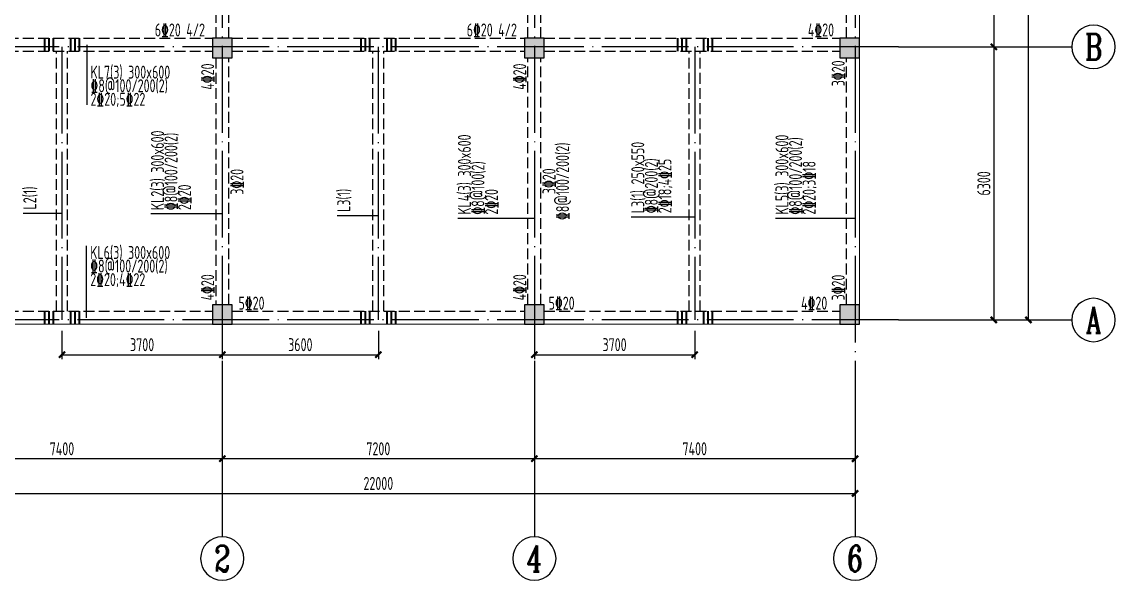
# Model space of a CAD drawing. Extents: x 9731685 to 18866768, y -962146 to 194094.
# Drawn here: x 9797674 to 9822899, y -296435 to -283559 of the extents above; entities that cross this region are included whole.
import ezdxf
from ezdxf.enums import TextEntityAlignment as Align

# ---------------------------------------------------------------- set-up
doc = ezdxf.new("R2010")
doc.units = 0
doc.header["$LTSCALE"] = 1000
for name, pattern in [('3', [500, 300, -200]), ('DASH', [0.35, 0.25, -0.1]), ('DOTE', [2.42, 2, -0.2, 0.02, -0.2])]:
    doc.linetypes.add(name, pattern=pattern)
doc.layers.get('0').update_dxf_attribs({"linetype": 'CONTINUOUS'})
doc.layers.get('Defpoints').update_dxf_attribs({"linetype": 'CONTINUOUS'})
for name, color, linetype in [('AXIS', 1, 'DOTE'), ('AXIS_DIM', 3, 'CONTINUOUS'), ('AXIS_NUM', 7, 'CONTINUOUS'), ('COLU', 7, 'CONTINUOUS'), ('DIM', 3, 'CONTINUOUS'), ('柱涂实', 54, 'CONTINUOUS'), ('梁虚线', 134, '3')]:
    doc.layers.add(name, color=color, linetype=linetype)
for name, color, linetype, lineweight in [('梁', 4, 'CONTINUOUS', 18), ('梁原位标注', 7, 'CONTINUOUS', 25), ('梁原位标注竖向', 7, 'CONTINUOUS', 25), ('梁集中标注', 2, 'CONTINUOUS', 25), ('梁集中标注竖向', 2, 'CONTINUOUS', 25), ('次梁箍筋', 1, 'CONTINUOUS', 40)]:
    doc.layers.add(name, color=color, linetype=linetype, lineweight=lineweight)
doc.styles.add('TSSD_Axis', font='Complex.shx', dxfattribs={"width": 0.7, "bigfont": 'hztxt.shx'})
doc.styles.add('TSSD_Dimension', font='Tssdeng.shx', dxfattribs={"width": 0.7, "bigfont": 'hztxt.shx'})
doc.styles.add('TSSD_Rein', font='Tssdeng.shx', dxfattribs={"width": 0.7, "bigfont": 'hztxt.shx'})
doc.dimstyles.new('TSSD_100_100$0', dxfattribs={"dimtxt": 300, "dimasz": 100, "dimexe": 100, "dimexo": 250, "dimgap": 80, "dimtad": 1, "dimdec": 0, "dimzin": 0, "dimdsep": 46, "dimtxsty": 'TSSD_Dimension', "dimblk1": 'ARCHTICK', "dimblk2": 'ARCHTICK', "dimsah": 1, "dimcen": 0, "dimclrd": 3, "dimclre": 256, "dimclrt": 7, "dimadec": 1, "dimazin": 0, "dimtfac": 1, "dimtdec": 0, "dimtix": 1, "dimtmove": 2, "dimatfit": 3, "dimldrblk": 'ARCHTICK', "dimfxl": 1, "dimtolj": 1, "dimtzin": 0, "dimarcsym": 0})

# ---------------------------------------------------------------- blocks, each defined once
blk = doc.blocks.new('ts_axno')
at = {"color": 0, "linetype": 'ByBlock', "lineweight": -2}
blk.add_circle((0, 0), 0.5, dxfattribs=at)
at = {"color": 0, "linetype": 'ByBlock', "lineweight": -2, "style": 'TSSD_Axis', "width": 0.7}
blk.add_attdef('A', text='', height=0.6, dxfattribs=at).set_placement((0, 0), align=Align.MIDDLE_CENTER)
blk = doc.blocks.new('_ArchTick')
at = {"color": 0, "linetype": 'ByBlock', "const_width": 0.5}
blk.add_lwpolyline([(-0.71, -0.71), (0.71, 0.71)], dxfattribs=at)
blk = doc.blocks.new('*D90')
at = {"layer": 'AXIS_DIM', "lineweight": -2}
for p, q in [((9809499, -291685), (9809499, -293735)), ((9816899, -291685), (9816899, -293735))]:
    blk.add_line(p, q, dxfattribs=at)
at = {"layer": 'AXIS_DIM', "color": 3, "lineweight": -2}
blk.add_line((9816899, -293635), (9809499, -293635), dxfattribs=at)
at = {"layer": 'Defpoints', "color": 0}
for p in [(9809499, -291435), (9816899, -291435), (9809499, -293635)]:
    blk.add_point(p, dxfattribs=at)
at = {"layer": 'AXIS_DIM', "color": 3, "lineweight": -2, "xscale": 100, "yscale": 100, "zscale": 100, "rotation": 180}
blk.add_blockref('_ArchTick', (9809499, -293635), dxfattribs=at)
at = {"layer": 'AXIS_DIM', "color": 3, "lineweight": -2, "xscale": 100, "yscale": 100, "zscale": 100}
blk.add_blockref('_ArchTick', (9816899, -293635), dxfattribs=at)
at = {"layer": 'AXIS_DIM', "color": 7, "insert": (9813199, -293405), "char_height": 300, "attachment_point": 5, "style": 'TSSD_Dimension'}
blk.add_mtext('\\A1;7400', dxfattribs=at)
blk = doc.blocks.new('*D91')
at = {"layer": 'AXIS_DIM', "lineweight": -2}
for p, q in [((9802299, -291685), (9802299, -293735)), ((9809499, -291685), (9809499, -293735))]:
    blk.add_line(p, q, dxfattribs=at)
at = {"layer": 'AXIS_DIM', "color": 3, "lineweight": -2}
blk.add_line((9809499, -293635), (9802299, -293635), dxfattribs=at)
at = {"layer": 'Defpoints', "color": 0}
for p in [(9802299, -291435), (9809499, -291435), (9802299, -293635)]:
    blk.add_point(p, dxfattribs=at)
at = {"layer": 'AXIS_DIM', "color": 3, "lineweight": -2, "xscale": 100, "yscale": 100, "zscale": 100, "rotation": 180}
blk.add_blockref('_ArchTick', (9802299, -293635), dxfattribs=at)
at = {"layer": 'AXIS_DIM', "color": 3, "lineweight": -2, "xscale": 100, "yscale": 100, "zscale": 100}
blk.add_blockref('_ArchTick', (9809499, -293635), dxfattribs=at)
at = {"layer": 'AXIS_DIM', "color": 7, "insert": (9805899, -293405), "char_height": 300, "attachment_point": 5, "style": 'TSSD_Dimension'}
blk.add_mtext('\\A1;7200', dxfattribs=at)
blk = doc.blocks.new('*D92')
at = {"layer": 'AXIS_DIM', "lineweight": -2}
for p, q in [((9794899, -291685), (9794899, -293735)), ((9802299, -291685), (9802299, -293735))]:
    blk.add_line(p, q, dxfattribs=at)
at = {"layer": 'AXIS_DIM', "color": 3, "lineweight": -2}
blk.add_line((9802299, -293635), (9794899, -293635), dxfattribs=at)
at = {"layer": 'Defpoints', "color": 0}
for p in [(9794899, -291435), (9802299, -291435), (9794899, -293635)]:
    blk.add_point(p, dxfattribs=at)
at = {"layer": 'AXIS_DIM', "color": 3, "lineweight": -2, "xscale": 100, "yscale": 100, "zscale": 100, "rotation": 180}
blk.add_blockref('_ArchTick', (9794899, -293635), dxfattribs=at)
at = {"layer": 'AXIS_DIM', "color": 3, "lineweight": -2, "xscale": 100, "yscale": 100, "zscale": 100}
blk.add_blockref('_ArchTick', (9802299, -293635), dxfattribs=at)
at = {"layer": 'AXIS_DIM', "color": 7, "insert": (9798599, -293405), "char_height": 300, "attachment_point": 5, "style": 'TSSD_Dimension'}
blk.add_mtext('\\A1;7400', dxfattribs=at)
blk = doc.blocks.new('*D93')
at = {"layer": 'AXIS_DIM', "lineweight": -2}
for p, q in [((9794899, -291685), (9794899, -294535)), ((9816899, -291685), (9816899, -294535))]:
    blk.add_line(p, q, dxfattribs=at)
at = {"layer": 'AXIS_DIM', "color": 3, "lineweight": -2}
blk.add_line((9794899, -294435), (9816899, -294435), dxfattribs=at)
at = {"layer": 'Defpoints', "color": 0}
for p in [(9794899, -291435), (9816899, -291435), (9816899, -294435)]:
    blk.add_point(p, dxfattribs=at)
at = {"layer": 'AXIS_DIM', "color": 3, "lineweight": -2, "xscale": 100, "yscale": 100, "zscale": 100, "rotation": 180}
blk.add_blockref('_ArchTick', (9794899, -294435), dxfattribs=at)
at = {"layer": 'AXIS_DIM', "color": 3, "lineweight": -2, "xscale": 100, "yscale": 100, "zscale": 100}
blk.add_blockref('_ArchTick', (9816899, -294435), dxfattribs=at)
at = {"layer": 'AXIS_DIM', "color": 7, "insert": (9805899, -294205), "char_height": 300, "attachment_point": 5, "style": 'TSSD_Dimension'}
blk.add_mtext('\\A1;22000', dxfattribs=at)
blk = doc.blocks.new('*D95')
at = {"layer": 'AXIS_DIM', "lineweight": -2}
for p, q in [((9818149, -281735), (9820199, -281735)), ((9818149, -284135), (9820199, -284135))]:
    blk.add_line(p, q, dxfattribs=at)
at = {"layer": 'AXIS_DIM', "color": 3, "lineweight": -2}
blk.add_line((9820099, -281735), (9820099, -284135), dxfattribs=at)
at = {"layer": 'Defpoints', "color": 0}
for p in [(9817899, -281735), (9817899, -284135), (9820099, -284135)]:
    blk.add_point(p, dxfattribs=at)
at = {"layer": 'AXIS_DIM', "color": 3, "lineweight": -2, "xscale": 100, "yscale": 100, "zscale": 100}
for p, rotation in [((9820099, -281735), 90), ((9820099, -284135), 270)]:
    blk.add_blockref('_ArchTick', p, dxfattribs=dict(at, rotation=rotation))
at = {"layer": 'AXIS_DIM', "color": 7, "insert": (9819869, -282935), "char_height": 300, "attachment_point": 5, "rotation": 90, "style": 'TSSD_Dimension'}
blk.add_mtext('\\A1;2400', dxfattribs=at)
blk = doc.blocks.new('*D96')
at = {"layer": 'AXIS_DIM', "lineweight": -2}
for p, q in [((9818149, -284135), (9820199, -284135)), ((9818149, -290435), (9820199, -290435))]:
    blk.add_line(p, q, dxfattribs=at)
at = {"layer": 'AXIS_DIM', "color": 3, "lineweight": -2}
blk.add_line((9820099, -284135), (9820099, -290435), dxfattribs=at)
at = {"layer": 'Defpoints', "color": 0}
for p in [(9817899, -284135), (9817899, -290435), (9820099, -290435)]:
    blk.add_point(p, dxfattribs=at)
at = {"layer": 'AXIS_DIM', "color": 3, "lineweight": -2, "xscale": 100, "yscale": 100, "zscale": 100}
for p, rotation in [((9820099, -284135), 90), ((9820099, -290435), 270)]:
    blk.add_blockref('_ArchTick', p, dxfattribs=dict(at, rotation=rotation))
at = {"layer": 'AXIS_DIM', "color": 7, "insert": (9819869, -287285), "char_height": 300, "attachment_point": 5, "rotation": 90, "style": 'TSSD_Dimension'}
blk.add_mtext('\\A1;6300', dxfattribs=at)
blk = doc.blocks.new('*D97')
at = {"layer": 'AXIS_DIM', "lineweight": -2}
for p, q in [((9818149, -275435), (9820999, -275435)), ((9818149, -290435), (9820999, -290435))]:
    blk.add_line(p, q, dxfattribs=at)
at = {"layer": 'AXIS_DIM', "color": 3, "lineweight": -2}
blk.add_line((9820899, -290435), (9820899, -275435), dxfattribs=at)
at = {"layer": 'Defpoints', "color": 0}
for p in [(9817899, -275435), (9820899, -275435), (9817899, -290435)]:
    blk.add_point(p, dxfattribs=at)
at = {"layer": 'AXIS_DIM', "color": 3, "lineweight": -2, "xscale": 100, "yscale": 100, "zscale": 100}
for p, rotation in [((9820899, -275435), 90), ((9820899, -290435), 270)]:
    blk.add_blockref('_ArchTick', p, dxfattribs=dict(at, rotation=rotation))
at = {"layer": 'AXIS_DIM', "color": 7, "insert": (9820669, -282935), "char_height": 300, "attachment_point": 5, "rotation": 90, "style": 'TSSD_Dimension'}
blk.add_mtext('\\A1;15000', dxfattribs=at)
blk = doc.blocks.new('*D156')
at = {"layer": 'Defpoints', "color": 0}
for p in [(9798599, -290435), (9802299, -290435), (9802299, -291235)]:
    blk.add_point(p, dxfattribs=at)
at = {"layer": 'DIM', "lineweight": -2}
for p, q in [((9798599, -290685), (9798599, -291335)), ((9802299, -290685), (9802299, -291335))]:
    blk.add_line(p, q, dxfattribs=at)
at = {"layer": 'DIM', "color": 3, "lineweight": -2}
blk.add_line((9798599, -291235), (9802299, -291235), dxfattribs=at)
at = {"layer": 'DIM', "color": 3, "lineweight": -2, "xscale": 100, "yscale": 100, "zscale": 100, "rotation": 180}
blk.add_blockref('_ArchTick', (9798599, -291235), dxfattribs=at)
at = {"layer": 'DIM', "color": 3, "lineweight": -2, "xscale": 100, "yscale": 100, "zscale": 100}
blk.add_blockref('_ArchTick', (9802299, -291235), dxfattribs=at)
at = {"layer": 'DIM', "color": 7, "insert": (9800449, -291005), "char_height": 300, "attachment_point": 5, "style": 'TSSD_Dimension'}
blk.add_mtext('\\A1;3700', dxfattribs=at)
blk = doc.blocks.new('*D157')
at = {"layer": 'Defpoints', "color": 0}
for p in [(9802299, -290435), (9805899, -290435), (9805899, -291235)]:
    blk.add_point(p, dxfattribs=at)
at = {"layer": 'DIM', "lineweight": -2}
for p, q in [((9802299, -290685), (9802299, -291335)), ((9805899, -290685), (9805899, -291335))]:
    blk.add_line(p, q, dxfattribs=at)
at = {"layer": 'DIM', "color": 3, "lineweight": -2}
blk.add_line((9802299, -291235), (9805899, -291235), dxfattribs=at)
at = {"layer": 'DIM', "color": 3, "lineweight": -2, "xscale": 100, "yscale": 100, "zscale": 100, "rotation": 180}
blk.add_blockref('_ArchTick', (9802299, -291235), dxfattribs=at)
at = {"layer": 'DIM', "color": 3, "lineweight": -2, "xscale": 100, "yscale": 100, "zscale": 100}
blk.add_blockref('_ArchTick', (9805899, -291235), dxfattribs=at)
at = {"layer": 'DIM', "color": 7, "insert": (9804099, -291005), "char_height": 300, "attachment_point": 5, "style": 'TSSD_Dimension'}
blk.add_mtext('\\A1;3600', dxfattribs=at)
blk = doc.blocks.new('*D158')
at = {"layer": 'Defpoints', "color": 0}
for p in [(9809499, -290435), (9813199, -290435), (9813199, -291235)]:
    blk.add_point(p, dxfattribs=at)
at = {"layer": 'DIM', "lineweight": -2}
for p, q in [((9809499, -290685), (9809499, -291335)), ((9813199, -290685), (9813199, -291335))]:
    blk.add_line(p, q, dxfattribs=at)
at = {"layer": 'DIM', "color": 3, "lineweight": -2}
blk.add_line((9809499, -291235), (9813199, -291235), dxfattribs=at)
at = {"layer": 'DIM', "color": 3, "lineweight": -2, "xscale": 100, "yscale": 100, "zscale": 100, "rotation": 180}
blk.add_blockref('_ArchTick', (9809499, -291235), dxfattribs=at)
at = {"layer": 'DIM', "color": 3, "lineweight": -2, "xscale": 100, "yscale": 100, "zscale": 100}
blk.add_blockref('_ArchTick', (9813199, -291235), dxfattribs=at)
at = {"layer": 'DIM', "color": 7, "insert": (9811349, -291005), "char_height": 300, "attachment_point": 5, "style": 'TSSD_Dimension'}
blk.add_mtext('\\A1;3700', dxfattribs=at)

msp = doc.modelspace()

# ---------------------------------------------------------------- hatches: boundary and pattern name
at = {"layer": '柱涂实'}
for points in [[(9802523.5, -284385.1), (9802523.5, -283935.1), (9802073.5, -283935.1), (9802073.5, -284385.1)], [(9809723.5, -284385.1), (9809723.5, -283935.1), (9809273.5, -283935.1), (9809273.5, -284385.1)], [(9816998.5, -284385.1), (9816998.5, -283935.1), (9816548.5, -283935.1), (9816548.5, -284385.1)], [(9802523.5, -290535.1), (9802523.5, -290085.1), (9802073.5, -290085.1), (9802073.5, -290535.1)], [(9809723.5, -290535.1), (9809723.5, -290085.1), (9809273.5, -290085.1), (9809273.5, -290535.1)], [(9816998.5, -290535.1), (9816998.5, -290085.1), (9816548.5, -290085.1), (9816548.5, -290535.1)]]:
    msp.add_hatch(color=256, dxfattribs=at).paths.add_polyline_path(points)

# ---------------------------------------------------------------- linework, layer by layer
at = {"layer": 'AXIS'}
for p, q in [((9802298.5, -274435.1, 0), (9802298.5, -291435.1, 0)), ((9809498.5, -274435.1, 0), (9809498.5, -291435.1, 0)), ((9816898.5, -274435.1, 0), (9816898.5, -291435.1, 0)), ((9817898.5, -284135.1, 0), (9793898.5, -284135.1, 0)), ((9798598.5, -284135.1, 0), (9798598.5, -290435.1, 0)), ((9805898.5, -284135.1, 0), (9805898.5, -290435.1, 0)), ((9813198.5, -284135.1, 0), (9813198.5, -290435.1, 0)), ((9817898.5, -290435.1, 0), (9793898.5, -290435.1, 0))]:
    msp.add_line(p, q, dxfattribs=at)
at = {"layer": 'AXIS_NUM'}
for p, q in [((9817898.5, -284135.1, 0), (9821898.5, -284135.1, 0)), ((9817898.5, -290435.1, 0), (9821898.5, -290435.1, 0)), ((9802298.5, -291435.1, 0), (9802298.5, -295435.1, 0)), ((9809498.5, -291435.1, 0), (9809498.5, -295435.1, 0)), ((9816898.5, -291435.1, 0), (9816898.5, -295435.1, 0))]:
    msp.add_line(p, q, dxfattribs=at)
at = {"layer": 'COLU', "ltscale": 1}
for points in [[(9802523.5, -284385.1), (9802523.5, -283935.1), (9802073.5, -283935.1), (9802073.5, -284385.1)], [(9809723.5, -284385.1), (9809723.5, -283935.1), (9809273.5, -283935.1), (9809273.5, -284385.1)], [(9816998.5, -284385.1), (9816998.5, -283935.1), (9816548.5, -283935.1), (9816548.5, -284385.1)], [(9802523.5, -290535.1), (9802523.5, -290085.1), (9802073.5, -290085.1), (9802073.5, -290535.1)], [(9809723.5, -290535.1), (9809723.5, -290085.1), (9809273.5, -290085.1), (9809273.5, -290535.1)], [(9816998.5, -290535.1), (9816998.5, -290085.1), (9816548.5, -290085.1), (9816548.5, -290535.1)]]:
    msp.add_lwpolyline(points, close=True, dxfattribs=at)
at = {"layer": '柱涂实', "linetype": 'Continuous'}
for points in [[(9802523.5, -284385.1), (9802523.5, -283935.1), (9802073.5, -283935.1), (9802073.5, -284385.1)], [(9809723.5, -284385.1), (9809723.5, -283935.1), (9809273.5, -283935.1), (9809273.5, -284385.1)], [(9816998.5, -284385.1), (9816998.5, -283935.1), (9816548.5, -283935.1), (9816548.5, -284385.1)], [(9802523.5, -290535.1), (9802523.5, -290085.1), (9802073.5, -290085.1), (9802073.5, -290535.1)], [(9809723.5, -290535.1), (9809723.5, -290085.1), (9809273.5, -290085.1), (9809273.5, -290535.1)], [(9816998.5, -290535.1), (9816998.5, -290085.1), (9816548.5, -290085.1), (9816548.5, -290535.1)]]:
    msp.add_lwpolyline(points, close=True, dxfattribs=at)
at = {"layer": '梁', "ltscale": 1}
for p, q in [((9816998.5, -281935.1, 0), (9816998.5, -283935.1, 0)), ((9816998.5, -284385.1, 0), (9816998.5, -290085.1, 0)), ((9795248.5, -290535.1), (9802073.5, -290535.1)), ((9802523.5, -290535.1), (9809273.5, -290535.1)), ((9809723.5, -290535.1), (9816548.5, -290535.1))]:
    msp.add_line(p, q, dxfattribs=at)
at = {"layer": '梁虚线', "linetype": 'DASH', "ltscale": 1}
for p, q in [((9802148.5, -281935.1, 0), (9802148.5, -283935.1, 0)), ((9802448.5, -283935.1), (9802448.5, -281935.1)), ((9809348.5, -283935.1), (9809348.5, -281935.1)), ((9809648.5, -283935.1), (9809648.5, -281935.1)), ((9816698.5, -283935.1), (9816698.5, -281935.1)), ((9795248.5, -283935.1), (9802073.5, -283935.1)), ((9802523.5, -283935.1), (9809273.5, -283935.1)), ((9809723.5, -283935.1), (9816548.5, -283935.1)), ((9795248.5, -284235.1), (9802073.5, -284235.1)), ((9798473.5, -290235.1), (9798473.5, -284235.1)), ((9798723.5, -290235.1), (9798723.5, -284235.1)), ((9802523.5, -284235.1), (9809273.5, -284235.1)), ((9805773.5, -290235.1), (9805773.5, -284235.1)), ((9806023.5, -290235.1), (9806023.5, -284235.1)), ((9809723.5, -284235.1), (9816548.5, -284235.1)), ((9813073.5, -290235.1), (9813073.5, -284235.1)), ((9813323.5, -290235.1), (9813323.5, -284235.1)), ((9802148.5, -284385.1, 0), (9802148.5, -290085.1, 0)), ((9802448.5, -290085.1), (9802448.5, -284385.1)), ((9809348.5, -290085.1), (9809348.5, -284385.1)), ((9809648.5, -290085.1), (9809648.5, -284385.1)), ((9816698.5, -290085.1), (9816698.5, -284385.1)), ((9795248.5, -290235.1), (9802073.5, -290235.1)), ((9802523.5, -290235.1), (9809273.5, -290235.1)), ((9809723.5, -290235.1), (9816548.5, -290235.1))]:
    msp.add_line(p, q, dxfattribs=at)
at = {"layer": '梁集中标注', "linetype": 'Continuous', "ltscale": 1}
for p, q in [((9799169.5, -284085.1, 0), (9799169.5, -285471.4, 0)), ((9799163.2, -290385.1, 0), (9799163.2, -288728.4, 0))]:
    msp.add_line(p, q, dxfattribs=at)
at = {"layer": '梁集中标注竖向', "color": 21, "linetype": 'Continuous', "ltscale": 1}
for p, q in [((9798598.5, -287976.1, 0), (9797706.2, -287976.1, 0)), ((9805898.5, -288032.7, 0), (9804951.4, -288032.7, 0)), ((9813198.5, -288061.9, 0), (9811734.8, -288061.9, 0))]:
    msp.add_line(p, q, dxfattribs=at)
at = {"layer": '梁集中标注竖向', "linetype": 'Continuous', "ltscale": 1}
for p, q in [((9802298.5, -287990, 0), (9800652.6, -287990, 0)), ((9809498.5, -288093.9, 0), (9807734.3, -288093.9, 0)), ((9816898.5, -288093.9, 0), (9815061.5, -288093.9, 0))]:
    msp.add_line(p, q, dxfattribs=at)
at = {"layer": '次梁箍筋', "linetype": 'Continuous', "ltscale": 1}
for p, q in [((9798198.5, -283935.1), (9798198.5, -284235.1)), ((9798298.5, -283935.1), (9798298.5, -284235.1)), ((9798398.5, -283935.1), (9798398.5, -284235.1)), ((9798798.5, -283935.1), (9798798.5, -284235.1)), ((9798898.5, -283935.1), (9798898.5, -284235.1)), ((9798998.5, -283935.1), (9798998.5, -284235.1)), ((9805498.5, -283935.1), (9805498.5, -284235.1)), ((9805598.5, -283935.1), (9805598.5, -284235.1)), ((9805698.5, -283935.1), (9805698.5, -284235.1)), ((9806098.5, -283935.1), (9806098.5, -284235.1)), ((9806198.5, -283935.1), (9806198.5, -284235.1)), ((9806298.5, -283935.1), (9806298.5, -284235.1)), ((9812798.5, -283935.1), (9812798.5, -284235.1)), ((9812898.5, -283935.1), (9812898.5, -284235.1)), ((9812998.5, -283935.1), (9812998.5, -284235.1)), ((9813398.5, -283935.1), (9813398.5, -284235.1)), ((9813498.5, -283935.1), (9813498.5, -284235.1)), ((9813598.5, -283935.1), (9813598.5, -284235.1)), ((9798198.5, -290235.1), (9798198.5, -290535.1)), ((9798298.5, -290235.1), (9798298.5, -290535.1)), ((9798398.5, -290235.1), (9798398.5, -290535.1)), ((9798798.5, -290235.1), (9798798.5, -290535.1)), ((9798898.5, -290235.1), (9798898.5, -290535.1)), ((9798998.5, -290235.1), (9798998.5, -290535.1)), ((9805498.5, -290235.1), (9805498.5, -290535.1)), ((9805598.5, -290235.1), (9805598.5, -290535.1)), ((9805698.5, -290235.1), (9805698.5, -290535.1)), ((9806098.5, -290235.1), (9806098.5, -290535.1)), ((9806198.5, -290235.1), (9806198.5, -290535.1)), ((9806298.5, -290235.1), (9806298.5, -290535.1)), ((9812798.5, -290235.1), (9812798.5, -290535.1)), ((9812898.5, -290235.1), (9812898.5, -290535.1)), ((9812998.5, -290235.1), (9812998.5, -290535.1)), ((9813398.5, -290235.1), (9813398.5, -290535.1)), ((9813498.5, -290235.1), (9813498.5, -290535.1)), ((9813598.5, -290235.1), (9813598.5, -290535.1))]:
    msp.add_line(p, q, dxfattribs=at)

# ---------------------------------------------------------------- block references
at = {"layer": 'AXIS_NUM'}
ref = msp.add_blockref('ts_axno', (9822398.5, -284135.1, 0), dxfattribs=dict(at, xscale=-1000, yscale=1000, zscale=1000))
ref.add_attrib('B', 'B', dxfattribs={"height": 600, "style": 'TSSD_Axis', "width": 0.7}).set_placement((9822398.5, -284135.1, 0), align=Align.MIDDLE_CENTER)
ref = msp.add_blockref('ts_axno', (9822398.5, -290435.1, 0), dxfattribs=dict(at, xscale=-1000, yscale=1000, zscale=1000))
ref.add_attrib('A', 'A', dxfattribs={"height": 600, "style": 'TSSD_Axis', "width": 0.7}).set_placement((9822398.5, -290435.1, 0), align=Align.MIDDLE_CENTER)
ref = msp.add_blockref('ts_axno', (9802298.5, -295935.1, 0), dxfattribs=dict(at, xscale=-1000, yscale=1000, zscale=1000, rotation=180))
ref.add_attrib('2', '2', dxfattribs={"height": 600, "style": 'TSSD_Axis', "width": 0.7}).set_placement((9802298.5, -295935.1, 0), align=Align.MIDDLE_CENTER)
ref = msp.add_blockref('ts_axno', (9809498.5, -295935.1, 0), dxfattribs=dict(at, xscale=-1000, yscale=1000, zscale=1000, rotation=180))
ref.add_attrib('4', '4', dxfattribs={"height": 600, "style": 'TSSD_Axis', "width": 0.7}).set_placement((9809498.5, -295935.1, 0), align=Align.MIDDLE_CENTER)
ref = msp.add_blockref('ts_axno', (9816898.5, -295935.1, 0), dxfattribs=dict(at, xscale=-1000, yscale=1000, zscale=1000, rotation=180))
ref.add_attrib('6', '6', dxfattribs={"height": 600, "style": 'TSSD_Axis', "width": 0.7}).set_placement((9816898.5, -295935.1, 0), align=Align.MIDDLE_CENTER)

# ---------------------------------------------------------------- texts
at = {"layer": '梁原位标注', "style": 'TSSD_Rein', "width": 0.7}
for s, p in [('6%%13220 4/2', (9801899.4, -283896.3)), ('6%%13220 4/2', (9809096, -283896.3)), ('4%%13220', (9816413.5, -283896.3)), ('5%%13220', (9803272.5, -290196.3)), ('5%%13220', (9810427.5, -290196.3)), ('4%%13220', (9816257, -290196.3))]:
    msp.add_text(s, height=300, dxfattribs=at).set_placement(p, align=Align.RIGHT)
at = {"layer": '梁原位标注竖向', "style": 'TSSD_Rein', "width": 0.7}
for s, p in [('3%%13220', (9816659.8, -284448.8)), ('4%%13220', (9802109.8, -284518.6)), ('4%%13220', (9809309.8, -284520.1))]:
    msp.add_text(s, height=300, rotation=90, dxfattribs=at).set_placement(p, align=Align.RIGHT)
for s, p in [('%%1328@100/200(2)', (9809999.8, -287235.1)), ('3%%13220', (9802487.3, -287248.3)), ('3%%13220', (9809687.3, -287235.1))]:
    msp.add_text(s, height=300, rotation=90, dxfattribs=at).set_placement(p, align=Align.TOP_CENTER)
for s, p in [('4%%13220', (9802109.8, -289983.8)), ('4%%13220', (9809309.8, -289983.8)), ('3%%13220', (9816659.8, -289983.8))]:
    msp.add_text(s, height=300, rotation=90, dxfattribs=at).set_placement(p)
at = {"layer": '梁集中标注', "style": 'TSSD_Rein', "width": 0.7}
for s, p in [('KL7(3) 300x600', (9799258.5, -284868.7)), ('%%1328@100/200(2)', (9799258.5, -285181.6, 0)), ('2%%13220;5%%13222', (9799258.5, -285494.5, 0)), ('KL6(3) 300x600', (9799252.2, -289028.4, 0)), ('%%1328@100/200(2)', (9799252.2, -289341.3, 0)), ('2%%13220;4%%13222', (9799252.2, -289654.2, 0))]:
    msp.add_text(s, height=300, dxfattribs=at).set_placement(p)
at = {"layer": '梁集中标注竖向', "style": 'TSSD_Rein', "width": 0.7}
for s, p in [('KL2(3) 300x600', (9800952.6, -287901, 0)), ('%%1328@100/200(2)', (9801265.5, -287901)), ('KL4(3) 300x600', (9808034.3, -288004.9, 0)), ('KL5(3) 300x600', (9815361.5, -288004.9)), ('%%1328@100/200(2)', (9815674.4, -288004.9, 0)), ('%%1328@100(2)', (9808347.2, -288004.9, 0)), ('2%%13220;3%%13218', (9815987.3, -288004.9, 0)), ('2%%13220', (9801578.4, -287901, 0)), ('2%%13220', (9808660.1, -288004.9))]:
    msp.add_text(s, height=300, rotation=90, dxfattribs=at).set_placement(p)
at = {"layer": '梁集中标注竖向', "color": 21, "style": 'TSSD_Rein', "width": 0.7}
for s, p in [('L3(1) 250x550', (9812034.8, -287972.9)), ('%%1328@200(2)', (9812347.7, -287972.9, 0)), ('2%%13218;4%%13225', (9812660.6, -287972.9, 0)), ('L2(1)', (9798006.2, -287887.1, 0)), ('L3(1)', (9805251.4, -287943.7))]:
    msp.add_text(s, height=300, rotation=90, dxfattribs=at).set_placement(p)

# ---------------------------------------------------------------- dimensions: what is measured, and where the dimension line sits
at = {"layer": 'AXIS_DIM'}
for base, p1, p2, picture, middle in [((9820898.5, -275435.1, 0), (9817898.5, -290435.1, 0), (9817898.5, -275435.1, 0), '*D97', (9820668.5, -282935.1, 0)), ((9820098.5, -284135.1, 0), (9817898.5, -281735.1, 0), (9817898.5, -284135.1, 0), '*D95', (9819868.5, -282935.1, 0)), ((9820098.5, -290435.1, 0), (9817898.5, -284135.1, 0), (9817898.5, -290435.1, 0), '*D96', (9819868.5, -287285.1, 0))]:
    dim = msp.add_linear_dim(base=base, p1=p1, p2=p2, angle=90, dimstyle='TSSD_100_100$0', dxfattribs=at)
    dim.commit()
    dim.dimension.update_dxf_attribs({"geometry": picture, "text_midpoint": middle})
for base, p1, p2, picture, middle in [((9794898.5, -293635.1, 0), (9802298.5, -291435.1, 0), (9794898.5, -291435.1, 0), '*D92', (9798598.5, -293405.1, 0)), ((9816898.5, -294435.1, 0), (9794898.5, -291435.1, 0), (9816898.5, -291435.1, 0), '*D93', (9805898.5, -294205.1, 0)), ((9802298.5, -293635.1, 0), (9809498.5, -291435.1, 0), (9802298.5, -291435.1, 0), '*D91', (9805898.5, -293405.1, 0)), ((9809498.5, -293635.1, 0), (9816898.5, -291435.1, 0), (9809498.5, -291435.1, 0), '*D90', (9813198.5, -293405.1, 0))]:
    dim = msp.add_linear_dim(base=base, p1=p1, p2=p2, dimstyle='TSSD_100_100$0', dxfattribs=at)
    dim.commit()
    dim.dimension.update_dxf_attribs({"geometry": picture, "text_midpoint": middle})
at = {"layer": 'DIM'}
for base, p1, p2, picture, middle in [((9802298.5, -291235.1, 0), (9798598.5, -290435.1, 0), (9802298.5, -290435.1, 0), '*D156', (9800448.5, -291005.1, 0)), ((9805898.5, -291235.1, 0), (9802298.5, -290435.1, 0), (9805898.5, -290435.1, 0), '*D157', (9804098.5, -291005.1, 0)), ((9813198.5, -291235.1, 0), (9809498.5, -290435.1, 0), (9813198.5, -290435.1, 0), '*D158', (9811348.5, -291005.1, 0))]:
    dim = msp.add_linear_dim(base=base, p1=p1, p2=p2, dimstyle='TSSD_100_100$0', dxfattribs=at)
    dim.commit()
    dim.dimension.update_dxf_attribs({"geometry": picture, "text_midpoint": middle})

doc.saveas('drawing.dxf')
